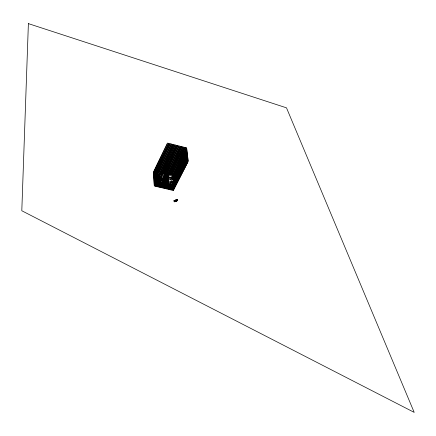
<?xml version="1.0" encoding="UTF-8"?>
<svg xmlns="http://www.w3.org/2000/svg" width="436" height="436" viewBox="0 0 436 436"><rect width="100%" height="100%" fill="white"/><g stroke="black" fill="none" stroke-linecap="round" stroke-linejoin="round"><path stroke-width="0.65" d="M158.295 169.773L157.222 172.242L158.486 170.362L158.971 170.274L159.276 170.623L158.491 172.547M163.702 172.378L163.456 172.934L163.952 172.427M164.176 171.419L163.931 171.975L164.427 171.468M164.65 170.454L164.41 171.01L164.906 170.509M164.71 172.651L164.726 173.239L164.966 172.672M165.124 169.49L166.568 169.947L164.187 174.749A1.352 0.997 -4.9 0 0 164.977 176.008L164.023 180.319L165.375 180.722L165.059 181.894L163.789 181.594L163.99 180.662M165.184 171.686L165.2 172.28L165.446 171.713M165.38 169.577L164.884 170.051L165.07 169.457L162.922 174.449A1.357 1.003 -4.6 0 1 161.184 175.098M165.664 170.727L165.424 171.255L165.882 170.907M166.143 169.724L165.898 170.296L166.356 169.947M164.617 170.585L166.089 170.912M174.193 175.588L175.163 172.574L174.024 174.585M158.159 170.323L157.412 172.285M159.429 170.629L159.38 169.996M175.049 173.315L174.084 175.686L175.065 175.801M175.163 175.61L176.384 172.841M153.314 172.34L167.484 143.079L186.641 147.908L188.227 161.429L173.354 190.456L154.306 186.003L153.314 172.34L155.832 172.945M168.77 143.406L154.573 172.645L155.587 186.303M157.145 168.825C159.385 164.617 157.587 172.438 159.151 167.168L158.949 165.604L157.816 165.963L157.887 166.863L156.955 168.776L157.538 166.972L158.061 166.726M154.578 174.705L156.093 171.582A1.341 0.36 -76.5 0 0 156.491 169.735L156.42 168.836L155.162 168.536M158.421 167.184L158.028 169.037M158.9 166.628L170.051 143.727M154.644 175.604L156.164 172.487A1.346 0.36 -76.5 0 1 156.698 172.433L156.764 173.337A2.703 1.662 26.1 0 0 159.445 175.752L165.059 177.092M155.745 173.675L156.72 173.697L155.657 175.97C154.339 175.615 154.551 175.299 155.745 175.692M155.003 175.196L155.984 175.31M155.102 175.098L155.189 174.82L156.121 175.021M155.145 175.005C155.162 174.128 156.311 175.327 156.35 174.46M156.486 174.177C156.208 174.809 154.486 173.969 156.306 174.645L155.325 174.531L157.222 175.038L157.156 174.138M155.467 174.247L156.355 174.547M156.628 173.888L155.51 174.155L156.491 174.264M156.726 173.79L155.788 173.583L156.671 173.795M158.268 173.157L159.908 169.8L159.707 168.236L158.568 168.596C156.704 175.267 156.791 169.315 158.933 169.386M155.837 175.005L156.366 173.92M159.407 168.492L171.337 144.049M155.903 175.904L157.162 173.321M159.145 170.476L158.252 171.866L158.944 170.296M158.252 171.866L158.955 170.432M159.271 170.051L158.241 171.735M157.276 174.433L155.679 177.697L155.935 178.651M155.75 178.607L157.614 174.798L157.543 173.893M156.164 178.084L157.047 178.297M156.301 177.801C159.391 177.975 154.437 177.981 157.243 178.008M157.233 177.915C154.535 177.637 158.977 177.534 159.952 178.34M156.404 177.703C159.342 177.163 154.633 176.684 157.472 177.534M156.677 177.038C159.652 177.158 155.096 177.092 157.614 177.245M156.682 177.13L156.813 176.754L161.135 177.735M156.775 176.94C160.688 175.686 154.344 176.907 158.448 175.441M157.009 176.466C160.377 175.261 155.756 176.188 153.51 175.038M157.374 175.61L158.268 175.915L157.243 175.986M158.502 175.435C158.11 175.119 156.491 175.528 158.317 175.817M157.652 175.038L158.595 175.245M172.618 144.376L158.802 172.596L162.557 173.495L176.46 145.341M156.213 178.084L157.102 178.291M157.756 174.94L158.644 175.152M156.023 178.373L157.015 178.907L158.878 175.098L157.614 174.798M156.955 178.488L156.824 178.864M157.374 177.632L158.137 186.897M157.745 176.869L156.862 176.662M157.843 176.678L157.979 176.395M157.38 177.725L156.486 177.419M157.848 176.771L157.99 176.487M173.899 144.698L159.592 173.844L163.004 174.645M159.603 174.367L159.838 173.888A1.352 0.828 26.1 0 1 158.502 172.683L157.233 172.378L156.884 167.882M160.846 174.144L175.179 145.019M159.892 179.518L161.429 176.4A1.352 0.997 -4.5 0 0 161.505 175.931M165.217 168.732L165.299 169.642L166.372 168.372L166.568 169.947L166.372 168.372L165.217 168.732L162.846 173.539A1.352 1.003 -4.6 0 1 161.107 174.193M163.456 172.934L163.898 172.405M163.931 171.975L164.372 171.446M164.41 171.01L164.846 170.481M164.884 170.051L165.086 169.637M159.968 180.422L161.505 177.31A1.352 0.997 -4.5 0 0 160.71 176.057M159.952 180.771L159.821 181.147L159.908 180.869M161.075 178.498L162.061 178.607L161.173 178.308L160.094 180.488M177.735 145.662L166.16 169.054L174.907 171.168L174.994 172.062M161.304 180.035L161.211 180.226M161.445 179.752L161.587 179.469L160.704 179.256M160.519 179.73L161.451 179.845L161.68 179.278M161.821 178.994L161.642 179.463L160.71 179.349M161.963 178.711L160.895 178.967M162.056 178.52L161.92 178.896M164.726 173.239L164.797 172.879M165.2 172.28L165.239 171.997M160.421 179.828C161.816 179.654 161.543 180.433 160.383 180.014M161.451 179.845L160.562 179.539M160.939 178.782C162.296 178.771 161.881 179.616 160.797 179.071M161.227 180.722L162.77 177.61A1.352 0.992 -4.8 0 1 164.503 176.962L163.832 180.444L162.77 182.575M164.59 175.038L179.011 145.984M164.159 176.596L162.541 179.845L160.655 179.354L160.568 179.632M162.617 180.755L164.977 176.008M165.838 175.337L180.286 146.305M165.925 175.877L166.16 175.403A1.346 0.828 26.4 0 0 167.342 174.798L173.621 176.302M163.832 180.695L165.255 180.962M173.533 175.403L167.261 173.899L166.786 174.847L167.647 175.054M163.958 180.727L164.089 180.199M165.691 177.239L165.767 177.261A2.692 1.651 26.4 0 0 168.122 176.051L168.601 175.098A2.698 1.651 26.4 0 1 166.241 176.308L165.391 179.349L164.127 179.049M153.973 181.398L162.846 183.491L163.244 181.627A1.346 0.834 26.4 0 1 161.903 180.417L160.328 180.014M164.781 176.94L166.045 177.239L166.16 175.403L163.794 174.836M165.375 180.722L166.067 177.468L164.803 177.163M166.988 175.512L167.261 173.899M168.024 173.751L181.561 146.627M162.922 184.406L163.871 182.51L165.015 182.166L165.211 183.725L164.263 185.622M164.012 179.283L165.271 179.583L165.075 180.515M162.999 185.322L165.015 182.166L165.211 183.725L163.947 183.425L163.713 180.678L166.241 181.278L166.399 183.109L165.451 185L165.767 188.684M164.443 183.769L164.072 185.573C165.773 184.15 163.102 183.529 163.189 185.365L163.113 184.45L163.647 183.414L164.154 183.267M169.266 174.046L182.831 146.948M164.661 183.758L164.187 184.701L164.497 188.385M170.514 174.345L184.101 147.264M171.757 174.645L185.371 147.586M173.67 178.455L168.351 177.343L168.678 180.962L167.729 182.853A2.687 1.662 26.8 0 0 170.405 185.267L170.879 184.324L170.71 182.504L173.479 183.185M186.641 147.908L172.999 174.945L165.527 173.152M186.744 148.796L173.561 174.896L173.474 174.002L165.996 172.204M175.452 171.593L176.705 171.898L176.607 171.239L175.452 171.593L172.1 178.237C171.446 179.583 174.574 179.283 172.411 179M175.915 172.427L175.196 172.536L174.209 174.634M175.561 172.007L186.848 149.684M172.187 179.136L175.545 172.498L176.607 171.239L176.798 172.798L175.545 172.498L175.381 170.22L158.922 166.23M173.343 179.201L172.509 178.809L173.381 179.016M172.563 178.804C172.694 177.904 172.569 179.578 173.43 178.924M173.822 178.259C171.593 178.27 173.713 177.921 173.675 178.542M173.915 178.068L172.945 178.052M174.193 177.414L173.032 177.774L173.953 177.888M173.087 177.768L173.272 177.299L174.204 177.501M173.365 177.109L174.253 177.408L173.375 177.201M174.34 177.13L173.424 177.103L174.395 177.125M173.424 177.103L173.653 176.542L174.585 176.749L173.751 176.351L174.634 176.651M173.517 176.918L173.653 176.542M174.961 175.899L173.8 176.258L174.781 176.367M174.972 175.986L173.991 175.877L174.923 176.084M174.275 175.261L175.234 173.359M176.749 183.829L175.654 172.901L174.694 174.798L174.427 172.111L166.939 170.307M176.618 170.999L186.951 150.573M176.035 172.809L175.087 174.841L176.318 172.869M175.087 174.841L176.237 172.988M187.055 151.466L175.261 174.754L174.013 174.449L174.095 175.359L175.354 175.654M187.164 152.36L173.245 179.392L176.302 173.615M172.443 181.856L171.964 182.798L172.051 183.709L173.305 184.008L187.584 155.963M187.267 153.259L173.523 180.34L168.514 179.147L167.566 181.033L164.072 180.226M173.61 181.245L187.376 154.159M171.659 185.567L172.138 184.624M187.48 155.063L173.217 183.098L173.833 189.513M187.693 156.873L172.912 185.861L173.354 190.456M187.802 157.778L172.999 186.777L154.039 182.313M187.905 158.688L173.087 187.693L154.104 183.234M188.014 159.598L173.174 188.614L154.175 184.155M188.123 160.513L173.261 189.535L154.24 185.077M174.618 201.383L175.261 201.53L175.168 200.582L174.531 200.435L174.373 201.857L173.964 200.833L174.727 200.745L174.814 201.694L174.177 201.546L174.089 200.598M174.373 201.857L174.531 200.435M174.727 200.745L174.972 200.271L175.61 200.418L175.703 201.367L175.059 201.225L174.972 200.271M175.168 200.582L175.414 200.113L176.051 200.26L176.144 201.209L175.506 201.061L175.414 200.113M174.814 201.694L175.059 201.225M175.61 200.418L175.855 199.95L176.493 200.097L176.585 201.045L175.948 200.898L175.855 199.95M175.261 201.53L175.506 201.061M176.051 200.26L176.297 199.786L176.934 199.933L177.027 200.882L176.389 200.734L176.297 199.786M175.703 201.367L175.948 200.898M176.493 200.097L176.738 199.623L177.376 199.77L177.468 200.718L176.831 200.571L176.738 199.623M176.144 201.209L176.389 200.734M176.934 199.933L177.501 199.535L177.468 200.718M176.585 201.045L176.831 200.571M177.027 200.882L177.18 199.459M158.361 170.503L163.495 171.604M175.25 173.495L175.773 173.256L176.117 173.572M158.366 170.334L158.764 169.926M175.256 173.321L175.648 172.918M177.272 200.407L177.594 200.484M173.964 200.833L174.286 200.909M172.095 183.507L173.348 183.801M172.106 183.605L173.359 183.905M153.843 179.572L160.644 181.18M166.47 182.553L168.274 182.984M163.871 182.51L166.399 183.109M173.392 184.919L170.879 184.33A2.687 1.662 26.8 0 1 168.203 181.91L169.457 182.204A1.346 0.828 26.8 0 0 170.798 183.414M153.908 180.482L161.505 182.275L161.958 187.791M166.552 183.469L169.064 184.057L169.566 189.573M172.149 184.728L173.403 185.022M172.095 184.831L173.348 185.126M172.106 184.929L173.359 185.229M172.051 185.038L173.305 185.333M172.062 185.137L173.315 185.436M172.007 185.24L173.261 185.54M172.018 185.344L173.272 185.638M171.964 185.447L173.217 185.747M171.975 185.551L173.228 185.845M165.369 184.085L173.174 185.949M171.931 185.758L173.185 186.052M171.877 185.861L173.13 186.156M171.888 185.965L173.141 186.259M171.833 186.068L173.087 186.363M171.844 186.172L173.097 186.466M171.789 186.276L173.043 186.57M171.8 186.374L173.054 186.673M155.14 174.912L156.077 175.119L156.164 174.836M157.423 175.517L158.361 175.724M164.525 177.185L165.789 177.485M164.683 177.403L165.947 177.703M155.009 175.288L155.892 175.495M158.551 176.237L161.064 176.836L160.988 175.937M164.699 177.632L165.963 177.932M166.072 178.03L167.32 178.324M164.427 177.654L165.691 177.953M157.14 176.09L158.083 176.297M164.585 177.866L165.849 178.171M154.818 175.577L155.75 175.784M164.307 177.888L165.571 178.188M157.047 176.28L157.936 176.487M164.601 178.095L165.865 178.395M157.004 176.373L157.941 176.58M161.516 177.485L160.96 177.354L161.037 178.259L162.301 178.558M164.328 178.117L165.587 178.417M164.486 178.335L165.745 178.635M164.209 178.357L165.473 178.656M153.576 175.942L156.104 176.542M164.503 178.564L165.767 178.864M166.154 178.929L167.402 179.229L168.825 176.395A1.341 0.992 -5.1 0 0 168.901 175.926M156.769 176.853L157.707 177.054M164.23 178.58L165.489 178.88M164.383 178.798L165.647 179.098M164.405 179.027L165.669 179.327M162.061 178.607L161.086 178.591M164.285 179.267L165.549 179.567M153.641 176.842L156.17 177.447M161.969 178.798L161.037 178.684M166.23 179.834L167.484 180.128M156.393 177.61L157.336 177.817M164.307 179.496L165.571 179.796M164.029 179.512L165.293 179.812M160.889 178.88L161.827 179.082M161.778 179.18L160.84 178.973L161.685 179.37M164.187 179.73L165.451 180.03M164.209 179.959L165.473 180.259M168.678 180.962L173.697 182.155M163.931 179.975L165.195 180.275M172.454 181.959L173.708 182.253M156.115 178.182L157.053 178.389M172.4 182.063L173.653 182.362M153.706 177.752L160.023 179.25M172.411 182.166L173.664 182.461M160.606 179.447L161.543 179.654M172.356 182.27L173.61 182.564M155.979 178.466L156.916 178.673M172.367 182.373L173.621 182.668M155.93 178.558L156.867 178.765M163.832 180.444L165.097 180.744L165.059 181.894M161.402 179.937L160.426 179.915M172.313 182.477L173.566 182.771M172.324 182.575L173.577 182.875M161.309 180.128L160.334 180.106M172.269 182.684L173.523 182.978M172.28 182.782L173.533 183.082M164.007 180.891L165.271 181.191M161.162 180.319L160.29 180.199M172.236 182.989L173.49 183.284M153.772 178.662L160.099 180.155M161.358 180.455L165.157 181.425M166.389 181.643L167.647 181.943M172.182 183.093L173.435 183.393M172.193 183.196L173.446 183.491M163.909 181.354L165.173 181.654M172.138 183.3L173.392 183.594M172.149 183.398L173.403 183.698M164.187 172.792L163.32 172.58L163.396 173.49L164.661 173.795L164.585 172.885M154.235 170.443L156.753 171.043M158.012 171.348L163.026 172.552M174.231 175.403L175.109 175.615M174.182 175.495L175.021 175.893L174.084 175.686M173.893 176.068L174.82 176.182M153.777 171.392L156.29 171.997M165.059 174.095L166.307 174.395M173.855 176.253L174.771 176.275M173.8 176.258L174.673 176.466M173.604 176.635L174.531 176.749M173.561 176.733L174.493 176.934M173.512 176.825L174.482 176.847M173.414 177.016L174.345 177.218M160.889 174.046L162.138 174.345M157.243 173.446L156.764 173.337L158.639 169.495L159.707 168.236L159.908 169.8L158.639 169.495L158.568 168.596L159.838 168.901M167.653 175.937L168.122 176.051A1.346 0.992 -5.1 0 1 168.906 177.299L168.432 178.242L169.68 178.542L170.16 177.599A1.341 0.986 -5.3 0 1 171.888 176.951L173.141 177.25M173.223 177.392L174.155 177.599M173.13 177.583L174.062 177.784M173.081 177.675L174.051 177.697M153.379 173.239L154.638 173.539M155.696 173.773L156.633 173.98M166.241 176.308L159.914 174.798A2.703 1.662 26.1 0 1 157.233 172.378M173.866 178.166L172.983 177.866M155.603 173.964L156.535 174.078M164.999 176.231L166.263 176.536M172.841 178.15L173.773 178.351M155.51 174.155L156.448 174.356M164.879 176.471L166.143 176.771M164.901 176.7L166.165 177M172.651 178.526L173.572 178.64M172.602 178.618L173.533 178.825M153.445 174.138L154.704 174.438M157.609 175.136L158.551 175.343M172.552 178.716L173.523 178.733M155.232 174.722L156.17 174.929M157.57 175.321L158.453 175.534L157.516 175.327M172.46 178.902L173.392 179.109M156.088 166.617L157.347 166.923M164.901 168.748L158.611 167.228L157.696 169.364M155.625 167.577L164.432 169.702M160.197 169.746L163.963 170.656M166.465 171.255L173.953 173.059L174.04 173.953M154.698 169.49L155.957 169.789M157.952 162.77L176.825 167.359L178.215 180.962M157.483 163.734L176.346 168.312L177.725 181.921M157.015 164.699L175.861 169.266L176.046 171.054M156.551 165.658L158.448 166.116M159.827 158.889L178.76 163.527L180.188 177.114M159.358 159.865L178.275 164.486L179.697 178.079M158.889 160.835L177.79 165.446L179.201 179.043M158.421 161.8L177.305 166.405L178.711 180.003M161.718 154.982L180.706 159.663L182.177 173.239M161.244 155.963L180.221 160.633L181.676 174.209M160.77 156.938L179.73 161.598L181.18 175.179M160.301 157.914L179.245 162.563L180.684 176.149M164.105 150.055L183.164 154.796L184.679 168.351M163.625 151.047L182.668 155.777L184.177 169.332M163.146 152.033L182.177 156.753L183.676 170.312M162.672 153.014L181.687 157.723L183.175 171.288M162.197 154.001L181.196 158.693L182.673 172.264M166.029 146.082L185.142 150.872L186.701 164.405M165.549 147.079L184.646 151.853L186.194 165.397M165.064 148.071L184.15 152.84L185.692 166.383M164.585 149.063L183.654 153.821L185.186 167.37M166.999 144.082L186.139 148.894L187.72 162.426M166.514 145.084L185.643 149.886L187.208 163.418M176.226 172.852L177.239 182.875M175.081 172.956L176.258 184.782M174.869 176.602L175.773 185.731M177.054 199.699L177.152 200.647M174.302 176.645L175.288 186.679M176.613 199.857L176.705 200.811M173.866 174.427L173.959 175.327M173.817 174.531L173.904 175.43M173.675 174.498L173.762 175.397M176.171 200.02L176.264 200.969M173.621 174.602L173.708 175.506M173.822 177.588L174.803 187.627M173.484 174.569L173.615 176.308L172.362 176.008L172.275 175.109M173.288 174.64L173.381 175.545M175.73 200.184L175.822 201.132M173.239 174.749L173.326 175.648M173.097 174.716L173.185 175.615M173.043 174.82L173.13 175.719M173.348 178.531L174.318 188.57M172.907 174.787L172.939 175.795M175.288 200.347L175.381 201.296M172.716 174.858L172.803 175.757M172.661 174.961L172.749 175.866M172.52 174.929L172.607 175.833M172.471 175.038L172.552 175.937M172.7 177.675L172.612 176.776L172.138 177.719L170.896 177.419L170.977 178.319L172.22 178.613L172.051 176.82M172.329 175L172.416 175.904M174.847 200.511L174.94 201.459M174.405 200.674L174.498 201.623M171.571 184.651L172.089 190.161M170.852 177.937L171.19 181.561L170.236 183.447L170.83 189.867M168.329 175.931L168.487 177.725L167.244 177.425L168.301 189.273M165.533 170.966L165.615 171.871L164.345 171.566L164.268 170.661M165.996 177.13L167.037 188.979M165.059 171.926L165.14 172.836L163.871 172.531L163.789 171.62M164.743 169.697L164.819 170.607M165.059 180.439L165.135 181.349M163.571 177.43L163.647 178.335L162.394 178.035L162.693 181.665M162.808 183.033L163.228 188.09M159.838 173.888L159.445 175.752L159.407 175.299M159.734 175.637L160.688 187.496M158.148 168.187L158.502 172.683M158.481 175.337L159.413 187.197M156.927 173.288L156.96 173.741L155.701 173.435L155.63 172.536M156.944 177.997L157.015 178.907M155.968 174.738L156.862 186.597M163.32 182.542A2.698 1.668 26.4 0 1 160.639 180.117L160.17 181.065A2.692 1.673 26.4 0 0 162.846 183.491M175.43 172.618A0.687 0.496 62.7 0 1 175.621 172.7M175.964 173.005A0.687 0.496 62.7 0 1 176.171 173.501M164.901 175.098A1.352 0.997 -4.9 0 1 164.143 174.607M158.551 169.62A0.692 0.496 63.3 0 1 158.742 169.702M159.085 170.013A0.692 0.496 63.3 0 1 159.298 170.52M28.389 23.62L21.8 210.746L414.2 412.38L286.496 107.839L28.389 23.62M158.949 165.604L157.887 166.863L159.151 167.168L158.949 165.604"/></g></svg>
